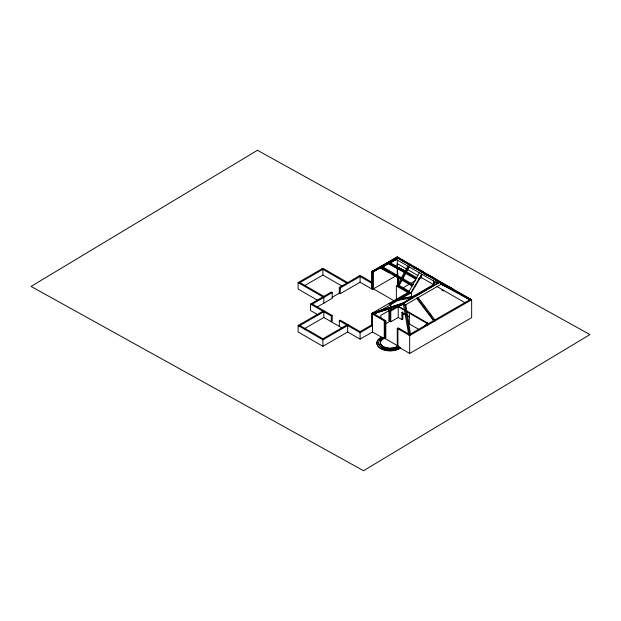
<?xml version="1.0" encoding="UTF-8"?>
<svg xmlns="http://www.w3.org/2000/svg" width="621" height="621" viewBox="0 0 621 621"><rect width="100%" height="100%" fill="white"/><g stroke="black" fill="none" stroke-linecap="round" stroke-linejoin="round"><path stroke-width="0.93" d="M390.927 262.334L396.501 259.058L390.05 262.768M401.003 278.619L404.31 272.557L406.584 271.788L417.133 277.874L415.791 279.186L389.204 263.832L389.351 263.226L396.516 259.089M389.344 262.163C390.097 263.708 391.533 261.581 389.872 262.908M426.604 275.545L427.558 274.971L426.216 275.351L427.155 274.769L424.834 273.434M396.345 299.345L396.345 285.986L397.277 285.45L400.584 279.388L382.055 268.676M388.327 263.778L404.729 271.788L407.826 266.13M398.208 285.986L401.515 279.924M405.241 273.093L401.934 279.155L412.476 285.241L413.415 284.713L402.866 278.619L401.934 279.155L381.713 267.472L381.302 267.519L388.886 271.618L388.125 272.184L380.409 267.993L381.294 268.241L380.789 267.744M408.742 266.657L405.66 272.324L389.204 263.832M397.277 286.522L399.14 285.45L402.447 279.388M402.866 278.619L406.165 272.557M406.584 271.788L409.231 266.937M412.484 285.249L412.065 286.017L400.584 279.388M408.742 292.072L419.299 272.751M396.345 259.5L397.277 257.894L398.278 258.39L398.208 257.358M421.76 274.171L410.605 293.143L397.277 285.45M374.347 314.079L411.537 292.607L422.202 274.459M408.742 335.014L403.479 304.414L404.481 302.761L439.738 282.408L453.066 289.029L452.135 289.565M437.269 283.215L438.271 281.561L435.616 282.175L437.269 283.215L439.738 282.408L441.135 284.286M389.119 262.341L388.117 262.815L396.345 258.057L388.327 262.699L389.91 261.977M396.501 259.089L390.935 262.272M387.217 263.871L381.713 267.472L388.335 263.568M389.499 262.334L396.446 257.754L379.967 267.154M390.772 262.124L394.84 259.718L391.486 261.255M317.936 300.479L298.103 289.029L298.103 282.586L322.897 268.272L347.69 282.586M299.035 283.122L322.897 269.343L322.897 275.072L341.822 286.002M304.88 285.474L322.897 275.072M317.936 314.793L310.5 310.5L310.5 304.057L331.265 292.072L332.196 292.607L332.196 298.336L317.277 306.945M332.072 297.327L339.322 293.143L339.322 287.414L360.087 275.429L371.661 282.113M312.363 304.057L332.196 292.607M339.322 287.414L340.254 287.958L360.087 276.5L360.087 282.229L340.254 293.679L339.322 293.143M398.76 347.139L409.674 353.442L471.657 317.657L471.657 299.764L397.277 256.822L371.552 271.672L371.552 288.85M381.302 267.519L382.225 266.976L381.302 266.44L396.345 257.738M379.998 267.868L372.484 272.208L371.552 271.672L396.345 258.429L396.345 257.358M381.643 266.921L384.112 265.493M397.277 257.894L442.059 283.75L397.347 257.855L395.422 258.965L437.347 283.168L402.012 303.568L404.869 305.221L442.059 283.75L440.739 282.904L471.657 299.764L409.674 335.55L397.277 328.393L397.277 345.571M378.663 342.629A11.473 6.629 0 0 0 386.045 349.219A11.473 6.629 0 0 0 399.14 347.123L400.374 348.078A13.22 7.631 0 0 1 380.766 348.66A13.22 7.631 0 0 1 381.783 337.343L372.484 331.971L360.087 339.128L347.69 331.971L322.897 346.285L298.103 331.971L298.103 325.528L323.828 310.679M299.035 326.064L323.828 311.75L323.828 317.478L304.08 328.882M408.75 265.594L409.751 265.012L423.002 271.672L422.07 272.208M360.087 282.229L372.484 289.386L397.277 275.072L397.277 259.803M394.374 265.547L405.389 271.408L389.351 263.226L404.729 271.788L405.389 271.408L390.275 262.714M413.307 267.907L414.285 267.34M331.265 316.042L332.196 315.507L332.196 321.236L331.265 321.771L331.265 316.042L310.5 304.057M397.898 285.031L397.898 282.345L398.519 281.988M397.587 277.711L397.587 283.976L398.208 283.618M421.139 271.672L422.07 271.136M339.322 326.421L339.322 320.7L340.254 320.164L361.018 332.15M424.314 274.226L425.292 273.659M403.122 287.802L415.41 280.708M418.686 278.813L421.139 277.401L434.467 285.093L434.467 281.274M322.897 338.771L346.759 324.993M430.306 277.339L431.688 277.005M298.103 325.528L322.897 339.842L348.622 324.993M372.484 331.971L372.484 314.079L404.403 303.879M389.841 304.057L409.674 292.607M413.066 296.38L433.536 284.558L433.536 280.739M390.772 309.607L380.852 315.328L380.852 318.138M390.772 310.321L399.877 305.066M401.539 304.104L411.537 298.328M414.812 296.442L434.467 285.093M390.772 311.036L398.208 306.743L404.582 310.422M360.087 331.614L371.552 324.993L372.484 325.528L360.087 332.685L339.322 320.7M384.88 321.236L385.812 320.7L385.812 337.878L384.88 338.414L384.88 321.236L371.552 313.543L371.552 324.993M402.858 312.829L402.858 319.085L401.927 319.629L401.927 312.472L402.858 311.928M447.772 287.422L448.704 286.886M385.711 323.619L389.841 321.236L389.841 310.003M448.23 287.647L449.154 287.112L417.716 268.971M388.909 310.407L388.909 320.7L390.772 321.771L398.208 317.478L401.927 319.629M402.447 315.033L404.923 313.605M397.277 328.393L398.208 327.857L408.859 334.005M426.72 323.921L427.341 323.207M425.478 325.35L427.341 323.564L406.181 311.346M410.497 334.005L433.536 320.7L434.467 321.236L417.265 298.064M470.734 299.229L434.467 320.164L435.399 320.7L418.197 297.529M424.244 326.421L424.865 325.707M397.626 258.437L398.729 258.313L398.255 258.041M396.501 259.384L372.484 272.208L372.484 289.386M383.087 265.493L384.019 266.029L382.645 266.929L380.487 266.851L381.713 266.199L401.934 278.084M380.487 266.851L386.363 263.847M388.878 262.567L391.401 261.278M381.713 267.255L382.645 266.929L381.302 266.44M402.944 303.032L372.484 313.007L385.812 320.7M372.484 314.079L403.479 304.414M415.34 295.875L398.208 299.229L399.14 299.764M414.409 296.411L397.277 299.764L398.208 300.3L413.081 297.738M401.927 299.283L403.79 298.965M405.645 298.639L407.508 298.321M380.409 267.993L388.886 271.618M397.3 257.148L398.705 257.948L397.3 257.187M398.255 258.088L398.729 258.313M431.82 277.106L431.261 276.787M443.332 284.123L447.236 286.04M447.694 286.265L451.599 288.183M445.529 286.196L441.942 284.434L442.874 283.898L439.536 282.26M441.345 284.271L451.351 289.184M423.685 273.061L435.399 278.829M398.705 257.948L398.255 257.715L418.174 269.196M421.224 271.641L433.536 277.758M392.604 264.569L404.939 270.942M440.576 283.937L470.734 300.3L460.968 294.665M413.361 266.805L444.791 284.969M452.934 290.03L459.361 293.733M442.967 284.651L444.636 285.613M417.848 275.499L397.277 263.622L398.007 284.845M436.936 286.514L464.873 302.644M441.865 290.077L443.51 291.024M404.729 271.788L416.202 278.418M397.898 282.345L398.519 282.702M397.587 283.976L398.208 284.333L398.208 278.068M399.14 285.45L409.674 291.536L371.552 313.543L404.481 302.761L409.674 335.55L409.674 353.442M372.484 271.136L373.415 271.672L373.415 288.85L393.986 300.727M396.345 285.986L409.674 293.679M359.155 275.965L371.552 283.122M404.869 309.871L398.208 306.029L398.208 317.478M406.53 310.834L428.894 323.743M426.72 323.564L428.273 324.457M426.099 324.278L427.652 325.171M388.909 303.522L390.772 304.593L390.772 321.771M401.927 312.472L409.363 316.764M321.965 268.808L346.759 283.122M418.538 329.215L409.363 323.921L409.363 313.186M409.984 333.601L411.847 333.601M299.966 282.586L323.828 296.364M298.103 282.586L323.828 297.436L323.828 303.164M399.14 346.883A11.473 6.629 0 0 1 382.008 347.473A11.473 6.629 0 0 1 383.025 337.576L384.259 338.298A9.734 5.62 0 0 0 383.242 346.751A9.734 5.62 0 0 0 397.898 346.169L399.14 347.123M400.374 347.838A13.22 7.631 0 0 1 380.766 348.42A13.22 7.631 0 0 1 381.783 337.102L383.025 337.816A11.473 6.629 0 0 0 379.307 340.805M382.59 337.808L384.205 338.74M311.431 303.522L332.196 315.507M323.828 317.478L342.629 328.33M299.959 325.528L323.828 339.307M398.278 258.088L413.819 267.03M427.155 274.769L427.597 275.041M423.638 305.796L424.78 307.31M429.344 313.357L431.618 316.384M416.443 298.018L433.536 320.7M405.8 304.686L410.605 335.014M397.277 256.822L397.347 257.855M397.277 264.336L397.65 275.064M397.712 276.881L397.991 285.047M427.341 322.842L427.341 323.921M421.139 275.491L421.139 278.115M411.537 292.607L411.537 297.381M397.898 328.75L397.898 346.169M397.587 273.24L397.587 275.033M384.259 320.878L384.259 338.298M360.087 332.685L360.087 339.128M347.69 325.528L347.69 331.971M340.254 287.958L340.254 293.679M322.897 339.842L322.897 346.285M383.087 266.564L381.713 267.472L384.019 266.029L383.087 266.564M257.474 150.274L31.05 286.428L363.533 470.726L589.95 334.564L257.474 150.274M397.898 345.928L384.259 338.057A9.734 5.62 0 0 0 383.242 346.518A9.734 5.62 0 0 0 397.898 345.928"/></g></svg>
